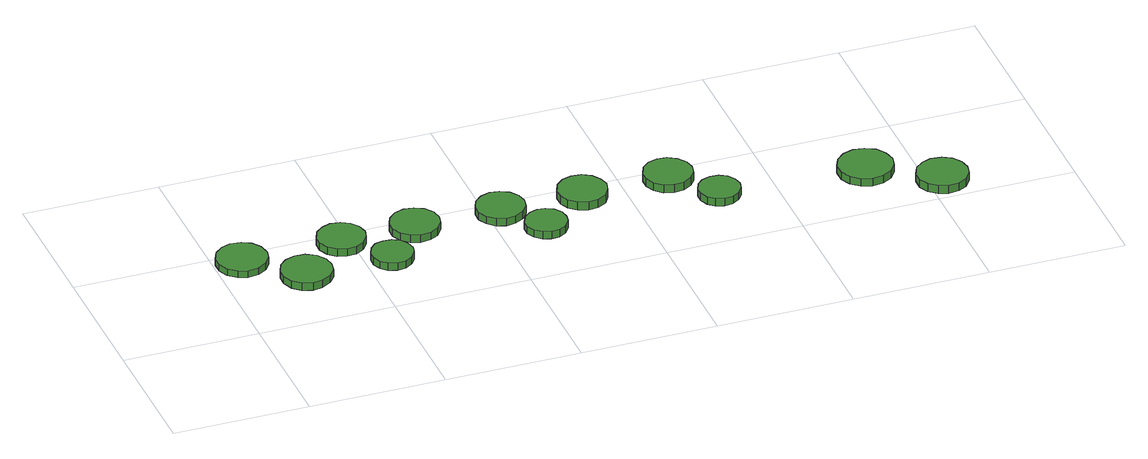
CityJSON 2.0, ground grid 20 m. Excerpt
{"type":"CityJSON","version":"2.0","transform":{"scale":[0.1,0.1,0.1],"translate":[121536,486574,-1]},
"CityObjects":{
"tree1":{"type":"SolitaryVegetationObject","attributes":{"function":"something"},"geometry":[{"type":"MultiSurface","lod":"1","boundaries":[[[0,1,2,3,4,5,6,7,8,9,10,11,12,13,14]],[[15,16,17,18,19,20,21,22,23,24,25,26,27,28,29]],[[0,29,28,1]],[[1,28,27,2]],[[2,27,26,3]],[[3,26,25,4]],[[4,25,24,5]],[[5,24,23,6]],[[6,23,22,7]],[[7,22,21,8]],[[8,21,20,9]],[[9,20,19,10]],[[10,19,18,11]],[[11,18,17,12]],[[12,17,16,13]],[[13,16,15,14]],[[14,15,29,0]]]}]},
"tree2":{"type":"SolitaryVegetationObject","attributes":{"function":"something"},"geometry":[{"type":"MultiSurface","lod":"1","boundaries":[[[30,31,32,33,34,35,36,37,38,39,40,41,42,43,44]],[[45,46,47,48,49,50,51,52,53,54,55,56,57,58,59]],[[30,59,58,31]],[[31,58,57,32]],[[32,57,56,33]],[[33,56,55,34]],[[34,55,54,35]],[[35,54,53,36]],[[36,53,52,37]],[[37,52,51,38]],[[38,51,50,39]],[[39,50,49,40]],[[40,49,48,41]],[[41,48,47,42]],[[42,47,46,43]],[[43,46,45,44]],[[44,45,59,30]]]}]},
"tree3":{"type":"SolitaryVegetationObject","attributes":{"function":"something"},"geometry":[{"type":"MultiSurface","lod":"1","boundaries":[[[60,61,62,63,64,65,66,67,68,69,70,71,72,73,74]],[[75,76,77,78,79,80,81,82,83,84,85,86,87,88,89]],[[60,89,88,61]],[[61,88,87,62]],[[62,87,86,63]],[[63,86,85,64]],[[64,85,84,65]],[[65,84,83,66]],[[66,83,82,67]],[[67,82,81,68]],[[68,81,80,69]],[[69,80,79,70]],[[70,79,78,71]],[[71,78,77,72]],[[72,77,76,73]],[[73,76,75,74]],[[74,75,89,60]]]}]},
"tree4":{"type":"SolitaryVegetationObject","attributes":{"function":"something"},"geometry":[{"type":"MultiSurface","lod":"1","boundaries":[[[90,91,92,93,94,95,96,97,98,99,100,101,102,103,104]],[[105,106,107,108,109,110,111,112,113,114,115,116,117,118,119]],[[90,119,118,91]],[[91,118,117,92]],[[92,117,116,93]],[[93,116,115,94]],[[94,115,114,95]],[[95,114,113,96]],[[96,113,112,97]],[[97,112,111,98]],[[98,111,110,99]],[[99,110,109,100]],[[100,109,108,101]],[[101,108,107,102]],[[102,107,106,103]],[[103,106,105,104]],[[104,105,119,90]]]}]},
"tree5":{"type":"SolitaryVegetationObject","attributes":{"function":"something"},"geometry":[{"type":"MultiSurface","lod":"1","boundaries":[[[120,121,122,123,124,125,126,127,128,129,130,131,132,133,134]],[[135,136,137,138,139,140,141,142,143,144,145,146,147,148,149]],[[120,149,148,121]],[[121,148,147,122]],[[122,147,146,123]],[[123,146,145,124]],[[124,145,144,125]],[[125,144,143,126]],[[126,143,142,127]],[[127,142,141,128]],[[128,141,140,129]],[[129,140,139,130]],[[130,139,138,131]],[[131,138,137,132]],[[132,137,136,133]],[[133,136,135,134]],[[134,135,149,120]]]}]},
"tree6":{"type":"SolitaryVegetationObject","attributes":{"function":"something"},"geometry":[{"type":"MultiSurface","lod":"1","boundaries":[[[150,151,152,153,154,155,156,157,158,159,160,161,162,163,164]],[[165,166,167,168,169,170,171,172,173,174,175,176,177,178,179]],[[150,179,178,151]],[[151,178,177,152]],[[152,177,176,153]],[[153,176,175,154]],[[154,175,174,155]],[[155,174,173,156]],[[156,173,172,157]],[[157,172,171,158]],[[158,171,170,159]],[[159,170,169,160]],[[160,169,168,161]],[[161,168,167,162]],[[162,167,166,163]],[[163,166,165,164]],[[164,165,179,150]]]}]},
"tree7":{"type":"SolitaryVegetationObject","attributes":{"function":"something"},"geometry":[{"type":"MultiSurface","lod":"1","boundaries":[[[180,181,182,183,184,185,186,187,188,189,190,191,192,193,194]],[[195,196,197,198,199,200,201,202,203,204,205,206,207,208,209]],[[180,209,208,181]],[[181,208,207,182]],[[182,207,206,183]],[[183,206,205,184]],[[184,205,204,185]],[[185,204,203,186]],[[186,203,202,187]],[[187,202,201,188]],[[188,201,200,189]],[[189,200,199,190]],[[190,199,198,191]],[[191,198,197,192]],[[192,197,196,193]],[[193,196,195,194]],[[194,195,209,180]]]}]},
"tree8":{"type":"SolitaryVegetationObject","attributes":{"function":"something"},"geometry":[{"type":"MultiSurface","lod":"1","boundaries":[[[210,211,212,213,214,215,216,217,218,219,220,221,222,223,224]],[[225,226,227,228,229,230,231,232,233,234,235,236,237,238,239]],[[210,239,238,211]],[[211,238,237,212]],[[212,237,236,213]],[[213,236,235,214]],[[214,235,234,215]],[[215,234,233,216]],[[216,233,232,217]],[[217,232,231,218]],[[218,231,230,219]],[[219,230,229,220]],[[220,229,228,221]],[[221,228,227,222]],[[222,227,226,223]],[[223,226,225,224]],[[224,225,239,210]]]}]},
"tree9":{"type":"SolitaryVegetationObject","attributes":{"function":"something"},"geometry":[{"type":"MultiSurface","lod":"1","boundaries":[[[240,241,242,243,244,245,246,247,248,249,250,251,252,253,254]],[[255,256,257,258,259,260,261,262,263,264,265,266,267,268,269]],[[240,269,268,241]],[[241,268,267,242]],[[242,267,266,243]],[[243,266,265,244]],[[244,265,264,245]],[[245,264,263,246]],[[246,263,262,247]],[[247,262,261,248]],[[248,261,260,249]],[[249,260,259,250]],[[250,259,258,251]],[[251,258,257,252]],[[252,257,256,253]],[[253,256,255,254]],[[254,255,269,240]]]}]},
"tree10":{"type":"SolitaryVegetationObject","attributes":{"function":"something"},"geometry":[{"type":"MultiSurface","lod":"1","boundaries":[[[270,271,272,273,274,275,276,277,278,279,280,281,282,283,284]],[[285,286,287,288,289,290,291,292,293,294,295,296,297,298,299]],[[270,299,298,271]],[[271,298,297,272]],[[272,297,296,273]],[[273,296,295,274]],[[274,295,294,275]],[[275,294,293,276]],[[276,293,292,277]],[[277,292,291,278]],[[278,291,290,279]],[[279,290,289,280]],[[280,289,288,281]],[[281,288,287,282]],[[282,287,286,283]],[[283,286,285,284]],[[284,285,299,270]]]}]},
"tree11":{"type":"SolitaryVegetationObject","attributes":{"function":"something"},"geometry":[{"type":"MultiSurface","lod":"1","boundaries":[[[300,301,302,303,304,305,306,307,308,309,310,311,312,313,314]],[[315,316,317,318,319,320,321,322,323,324,325,326,327,328,329]],[[300,329,328,301]],[[301,328,327,302]],[[302,327,326,303]],[[303,326,325,304]],[[304,325,324,305]],[[305,324,323,306]],[[306,323,322,307]],[[307,322,321,308]],[[308,321,320,309]],[[309,320,319,310]],[[310,319,318,311]],[[311,318,317,312]],[[312,317,316,313]],[[313,316,315,314]],[[314,315,329,300]]]}]},
"tree12":{"type":"SolitaryVegetationObject","attributes":{"function":"something"},"geometry":[{"type":"MultiSurface","lod":"1","boundaries":[[[330,331,332,333,334,335,336,337,338,339,340,341,342,343,344]],[[345,346,347,348,349,350,351,352,353,354,355,356,357,358,359]],[[330,359,358,331]],[[331,358,357,332]],[[332,357,356,333]],[[333,356,355,334]],[[334,355,354,335]],[[335,354,353,336]],[[336,353,352,337]],[[337,352,351,338]],[[338,351,350,339]],[[339,350,349,340]],[[340,349,348,341]],[[341,348,347,342]],[[342,347,346,343]],[[343,346,345,344]],[[344,345,359,330]]]}]}
},
"vertices":[
[77,177,19],[74,192,19],[65,205,19],[52,212,19],[36,214,19],[22,209,19],[10,199,19],[4,185,19],[4,169,19],[10,155,19],[22,145,19],[36,140,19],[52,142,19],[65,150,19],[74,162,19],[74,162,8],[65,150,8],[52,142,8],[36,140,8],[22,145,8],[10,155,8],[4,169,8],[4,185,8],[10,199,8],[22,209,8],[36,214,8],[52,212,8],[65,205,8],[74,192,8],[77,177,8],
[149,114,21],[146,129,21],[137,142,21],[123,150,21],[108,151,21],[93,146,21],[82,136,21],[76,122,21],[76,107,21],[82,92,21],[93,82,21],[108,77,21],[123,79,21],[137,87,21],[146,99,21],[146,99,9],[137,87,9],[123,79,9],[108,77,9],[93,82,9],[82,92,9],[76,107,9],[76,122,9],[82,136,9],[93,146,9],[108,151,9],[123,150,9],[137,142,9],[146,129,9],[149,114,9],
[221,177,21],[218,191,21],[209,203,21],[197,210,21],[182,212,21],[169,207,21],[158,198,21],[152,184,21],[152,170,21],[158,157,21],[169,147,21],[182,143,21],[197,144,21],[209,151,21],[218,163,21],[218,163,9],[209,151,9],[197,144,9],[182,143,9],[169,147,9],[158,157,9],[152,170,9],[152,184,9],[158,198,9],[169,207,9],[182,212,9],[197,210,9],[209,203,9],[218,191,9],[221,177,9],
[268,112,23],[265,125,23],[258,135,23],[247,141,23],[234,142,23],[222,139,23],[213,130,23],[208,119,23],[208,106,23],[213,94,23],[222,86,23],[234,82,23],[247,83,23],[258,90,23],[265,100,23],[265,100,11],[258,90,11],[247,83,11],[234,82,11],[222,86,11],[213,94,11],[208,106,11],[208,119,11],[213,130,11],[222,139,11],[234,142,11],[247,141,11],[258,135,11],[265,125,11],[268,112,11],
[330,176,21],[327,191,21],[318,203,21],[305,210,21],[290,212,21],[276,207,21],[265,197,21],[259,184,21],[259,169,21],[265,156,21],[276,146,21],[290,141,21],[305,143,21],[318,150,21],[327,162,21],[327,162,9],[318,150,9],[305,143,9],[290,141,9],[276,146,9],[265,156,9],[259,169,9],[259,184,9],[265,197,9],[276,207,9],[290,212,9],[305,210,9],[318,203,9],[327,191,9],[330,176,9],
[455,176,21],[452,190,21],[443,202,21],[430,209,21],[416,211,21],[402,206,21],[391,196,21],[385,183,21],[385,168,21],[391,155,21],[402,145,21],[416,140,21],[430,142,21],[443,149,21],[452,161,21],[452,161,9],[443,149,9],[430,142,9],[416,140,9],[402,145,9],[391,155,9],[385,168,9],[385,183,9],[391,196,9],[402,206,9],[416,211,9],[430,209,9],[443,202,9],[452,190,9],[455,176,9],
[494,113,24],[492,125,24],[484,136,24],[473,142,24],[461,143,24],[449,139,24],[440,131,24],[434,119,24],[434,107,24],[440,95,24],[449,87,24],[461,83,24],[473,84,24],[484,90,24],[492,101,24],[492,101,12],[484,90,12],[473,84,12],[461,83,12],[449,87,12],[440,95,12],[434,107,12],[434,119,12],[440,131,12],[449,139,12],[461,143,12],[473,142,12],[484,136,12],[492,125,12],[494,113,12],
[576,175,22],[572,189,22],[564,201,22],[551,209,22],[536,210,22],[522,206,22],[511,196,22],[505,182,22],[505,167,22],[511,154,22],[522,144,22],[536,139,22],[551,141,22],[564,148,22],[572,160,22],[572,160,9],[564,148,9],[551,141,9],[536,139,9],[522,144,9],[511,154,9],[505,167,9],[505,182,9],[511,196,9],[522,206,9],[536,210,9],[551,209,9],[564,201,9],[572,189,9],[576,175,9],
[701,174,23],[698,188,23],[689,200,23],[676,208,23],[662,209,23],[648,205,23],[637,195,23],[631,181,23],[631,167,23],[637,153,23],[648,143,23],[662,139,23],[676,140,23],[689,148,23],[698,159,23],[698,159,10],[689,148,10],[676,140,10],[662,139,10],[648,143,10],[637,153,10],[631,167,10],[631,181,10],[637,195,10],[648,205,10],[662,209,10],[676,208,10],[689,200,10],[698,188,10],[701,174,10],
[748,110,24],[745,122,24],[738,133,24],[727,139,24],[714,140,24],[702,136,24],[693,128,24],[688,116,24],[688,104,24],[693,92,24],[702,84,24],[714,80,24],[727,81,24],[738,88,24],[745,98,24],[745,98,12],[738,88,12],[727,81,12],[714,80,12],[702,84,12],[693,92,12],[688,104,12],[688,116,12],[693,128,12],[702,136,12],[714,140,12],[727,139,12],[738,133,12],[745,122,12],[748,110,12],
[967,95,25],[963,111,25],[954,125,25],[939,133,25],[923,135,25],[907,130,25],[895,119,25],[888,104,25],[888,87,25],[895,72,25],[907,61,25],[923,56,25],[939,58,25],[954,66,25],[963,79,25],[963,79,13],[954,66,13],[939,58,13],[923,56,13],[907,61,13],[895,72,13],[888,87,13],[888,104,13],[895,119,13],[907,130,13],[923,135,13],[939,133,13],[954,125,13],[963,111,13],[967,95,13],
[1056,38,26],[1053,53,26],[1044,66,26],[1031,73,26],[1015,75,26],[1001,70,26],[989,60,26],[983,46,26],[983,30,26],[989,16,26],[1001,6,26],[1015,1,26],[1031,3,26],[1044,10,26],[1053,23,26],[1053,23,13],[1044,10,13],[1031,3,13],[1015,1,13],[1001,6,13],[989,16,13],[983,30,13],[983,46,13],[989,60,13],[1001,70,13],[1015,75,13],[1031,73,13],[1044,66,13],[1053,53,13],[1056,38,13]
]}
